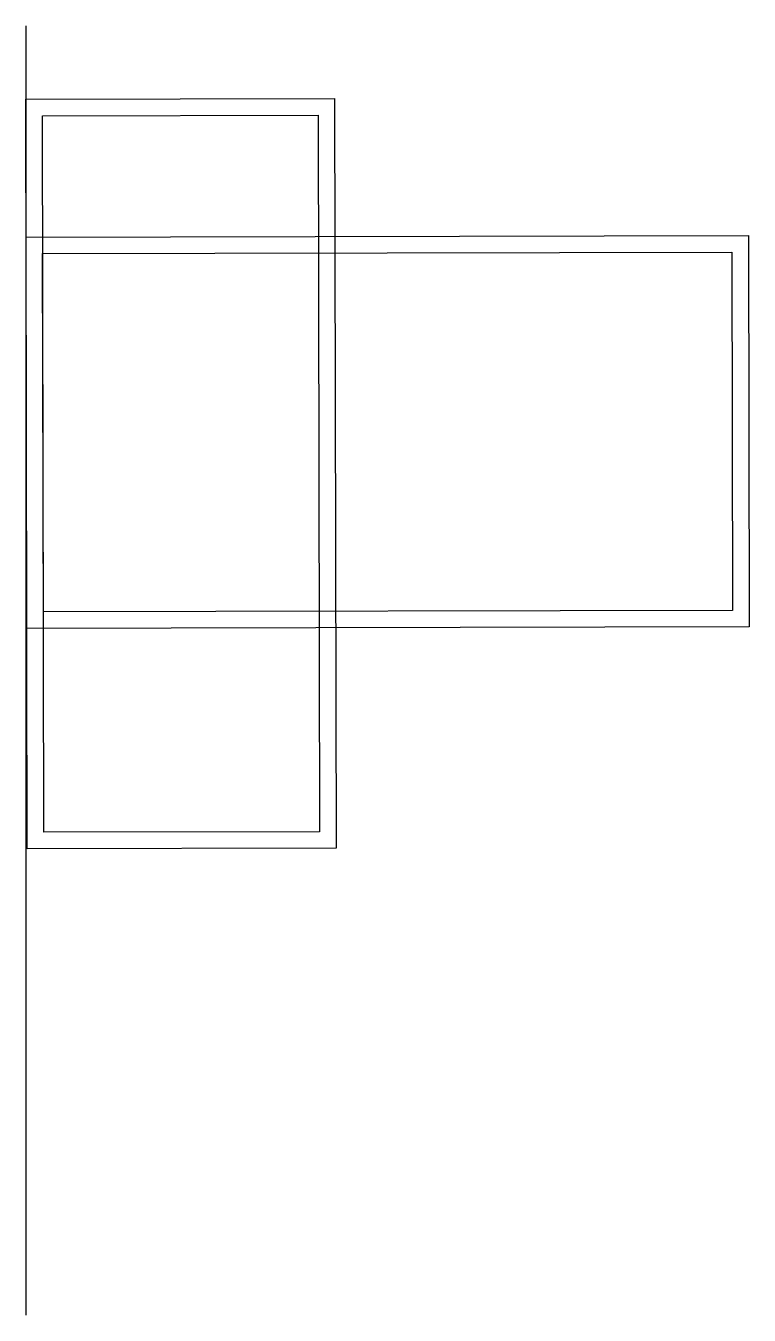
# Model space of a CAD drawing. Header units: inches. Extents: x -53 to 161, y -4 to 148.
# Drawn here: x 148.21 to 161.33, y 16.71 to 40.1 of the extents above; entities that cross this region are included whole.
import ezdxf

# ---------------------------------------------------------------- set-up
doc = ezdxf.new("R2010")
doc.units = ezdxf.units.IN
doc.header["$MEASUREMENT"] = 0

msp = doc.modelspace()

# ---------------------------------------------------------------- linework, layer by layer
msp.add_line((148.213, 40.1), (148.213, 16.705))
for points in [[(148.213, 38.767), (153.813, 38.779), (153.841, 25.179), (148.241, 25.167)], [(148.514, 38.468), (153.514, 38.478), (153.541, 25.478), (148.541, 25.468)], [(148.233, 29.167), (148.218, 36.267), (161.318, 36.294), (161.333, 29.194)], [(148.532, 29.468), (148.519, 35.968), (161.019, 35.993), (161.032, 29.493)]]:
    msp.add_lwpolyline(points, close=True)

doc.saveas('drawing.dxf')
